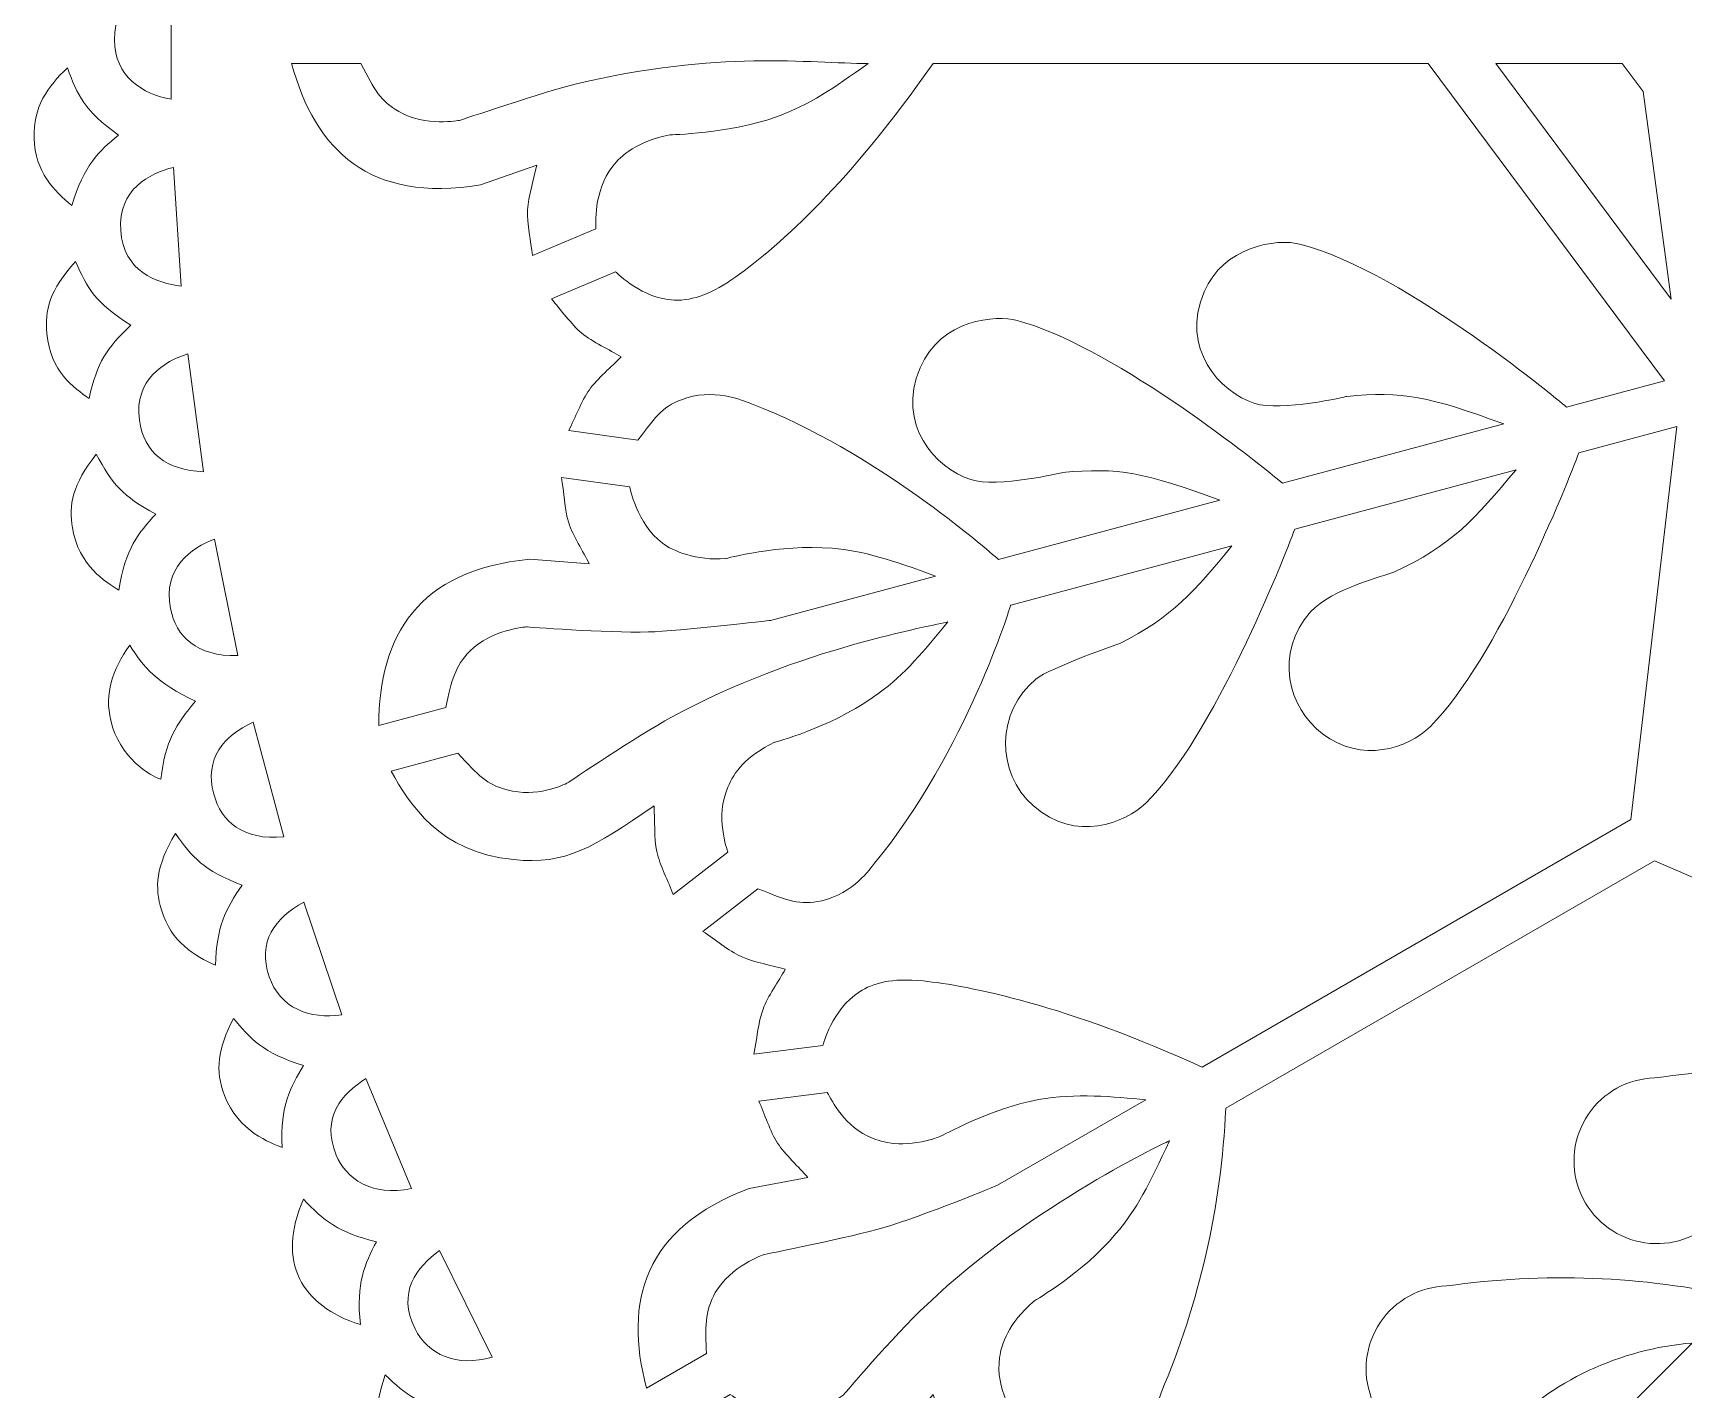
# Model space of a CAD drawing. Header units: centimetres. Extents: x -30.4 to 30.4, y -9.9 to 9.9.
# Drawn here: x -30.107 to -25.231, y -3.231 to 0.778 of the extents above; entities that cross this region are included whole.
import ezdxf

# ---------------------------------------------------------------- set-up
doc = ezdxf.new("R2010")
doc.units = ezdxf.units.CM
doc.header["$MEASUREMENT"] = 0
doc.layers.add('Layer 1', color=7, linetype='Continuous')

msp = doc.modelspace()

# ---------------------------------------------------------------- linework, layer by layer
at = {"layer": 'Layer 1', "color": 2, "lineweight": 9}
for points, knots in [([(-29.69825, 0.58234), (-29.69825, 0.58234), (-29.69825, 0.93361), (-29.69825, 0.93361), (-29.69825, 0.93361), (-29.76998, 0.92097), (-29.8659, 0.87938), (-29.8659, 0.75798), (-29.8659, 0.75798), (-29.8659, 0.64871), (-29.78194, 0.59709), (-29.69825, 0.58234)], [0, 0, 0, 0, 0.25, 0.25, 0.25, 0.25, 0.5, 0.5, 0.5, 0.5, 1, 1, 1, 1]), ([(-28.7843, 0.32941), (-28.7843, 0.32941), (-28.61818, 0.38797), (-28.61818, 0.38797), (-28.61818, 0.38797), (-28.62632, 0.34813), (-28.64333, 0.29579), (-28.6453, 0.25517), (-28.6453, 0.25517), (-28.64727, 0.21456), (-28.63541, 0.16081), (-28.63117, 0.12037), (-28.63117, 0.12037), (-28.63117, 0.12037), (-28.44343, 0.19942), (-28.44343, 0.19942), (-28.44343, 0.19942), (-28.44284, 0.209), (-28.45284, 0.30928), (-28.39359, 0.38477), (-28.39359, 0.38477), (-28.36989, 0.41497), (-28.31967, 0.45927), (-28.22541, 0.47725), (-28.22541, 0.47725), (-28.22541, 0.47725), (-28.04713, 0.48113), (-27.913, 0.52932), (-27.913, 0.52932), (-27.80869, 0.5668), (-27.74243, 0.61496), (-27.6389, 0.68798), (-27.6389, 0.68798), (-27.81175, 0.68798), (-28.0808, 0.72829), (-28.50104, 0.62765), (-28.50104, 0.62765), (-28.58893, 0.6066), (-28.84613, 0.51998), (-28.84613, 0.51998), (-28.84613, 0.51998), (-28.84613, 0.51998), (-28.94697, 0.50072), (-29.02546, 0.54597), (-29.02546, 0.54597), (-29.08041, 0.57765), (-29.09604, 0.60775), (-29.13782, 0.68814), (-29.13782, 0.68814), (-29.13782, 0.68814), (-29.34248, 0.68807), (-29.34248, 0.68807), (-29.34248, 0.68807), (-29.27327, 0.43187), (-29.11155, 0.27502), (-28.7843, 0.32941)], [0, 0, 0, 0, 0.0666667, 0.0666667, 0.0666667, 0.0666667, 0.1333333, 0.1333333, 0.1333333, 0.1333333, 0.2, 0.2, 0.2, 0.2, 0.2666667, 0.2666667, 0.2666667, 0.2666667, 0.3333333, 0.3333333, 0.3333333, 0.3333333, 0.4, 0.4, 0.4, 0.4, 0.4666667, 0.4666667, 0.4666667, 0.4666667, 0.5333333, 0.5333333, 0.5333333, 0.5333333, 0.6, 0.6, 0.6, 0.6, 0.6666667, 0.6666667, 0.6666667, 0.6666667, 0.7333333, 0.7333333, 0.7333333, 0.7333333, 0.8, 0.8, 0.8, 0.8, 0.8666667, 0.8666667, 0.8666667, 0.8666667, 1, 1, 1, 1]), ([(-27.25407, -0.77699), (-27.28713, -0.74935), (-27.62066, -0.45485), (-27.98352, -0.31785), (-27.98352, -0.31785), (-27.99249, -0.31446), (-28.08302, -0.27084), (-28.17432, -0.29993), (-28.17432, -0.29993), (-28.24736, -0.3232), (-28.2609, -0.34917), (-28.3196, -0.42491), (-28.3196, -0.42491), (-28.3196, -0.42491), (-28.5234, -0.39674), (-28.5234, -0.39674), (-28.5234, -0.39674), (-28.5052, -0.36043), (-28.48625, -0.30882), (-28.46274, -0.27571), (-28.46274, -0.27571), (-28.43923, -0.24259), (-28.39676, -0.20768), (-28.36848, -0.17853), (-28.36848, -0.17853), (-28.40335, -0.15767), (-28.45343, -0.13494), (-28.48473, -0.10902), (-28.48473, -0.10902), (-28.51602, -0.0831), (-28.54769, -0.03813), (-28.57467, -0.00774), (-28.57467, -0.00774), (-28.57467, -0.00774), (-28.38503, 0.07211), (-28.38503, 0.07211), (-28.38503, 0.07211), (-28.3774, 0.06631), (-28.30807, -0.00655), (-28.21236, -0.01101), (-28.21236, -0.01101), (-28.15493, -0.01369), (-28.09496, 0.01097), (-28.0327, 0.05568), (-28.0327, 0.05568), (-27.89268, 0.15624), (-27.69481, 0.33543), (-27.44693, 0.68798), (-27.44693, 0.68798), (-27.44693, 0.68798), (-25.9842, 0.68798), (-25.9842, 0.68798), (-25.9842, 0.68798), (-25.9842, 0.68798), (-25.28595, -0.24964), (-25.28595, -0.24964), (-25.28595, -0.24964), (-25.28595, -0.24964), (-25.57533, -0.32717), (-25.57533, -0.32717), (-25.57533, -0.32717), (-25.57533, -0.32717), (-26.04792, 0.0715), (-26.3591, 0.15342), (-26.3591, 0.15342), (-26.43635, 0.17376), (-26.58955, 0.14542), (-26.64623, 0.01329), (-26.64623, 0.01329), (-26.71758, -0.15306), (-26.60001, -0.28295), (-26.49668, -0.3164), (-26.49668, -0.3164), (-26.4189, -0.34158), (-26.22495, -0.29556), (-26.22495, -0.29556), (-26.22495, -0.29556), (-26.06077, -0.2797), (-25.9819, -0.29552), (-25.76076, -0.37686), (-25.76076, -0.37686), (-25.76076, -0.37686), (-26.4147, -0.55208), (-26.4147, -0.55208), (-26.4147, -0.55208), (-26.52051, -0.46364), (-26.93174, -0.14171), (-27.19847, -0.07148), (-27.19847, -0.07148), (-27.26026, -0.05521), (-27.42262, -0.06481), (-27.48559, -0.21162), (-27.48559, -0.21162), (-27.55695, -0.37797), (-27.43937, -0.50786), (-27.33605, -0.54131), (-27.33605, -0.54131), (-27.25827, -0.56649), (-27.06432, -0.52047), (-27.06432, -0.52047), (-27.06432, -0.52047), (-26.90014, -0.50461), (-26.82127, -0.52043), (-26.60013, -0.60177), (-26.60013, -0.60177), (-26.60013, -0.60177), (-27.25407, -0.77699), (-27.25407, -0.77699)], [0, 0, 0, 0, 0.0357143, 0.0357143, 0.0357143, 0.0357143, 0.0714286, 0.0714286, 0.0714286, 0.0714286, 0.1071429, 0.1071429, 0.1071429, 0.1071429, 0.1428571, 0.1428571, 0.1428571, 0.1428571, 0.1785714, 0.1785714, 0.1785714, 0.1785714, 0.2142857, 0.2142857, 0.2142857, 0.2142857, 0.25, 0.25, 0.25, 0.25, 0.2857143, 0.2857143, 0.2857143, 0.2857143, 0.3214286, 0.3214286, 0.3214286, 0.3214286, 0.3571429, 0.3571429, 0.3571429, 0.3571429, 0.3928571, 0.3928571, 0.3928571, 0.3928571, 0.4285714, 0.4285714, 0.4285714, 0.4285714, 0.4642857, 0.4642857, 0.4642857, 0.4642857, 0.5, 0.5, 0.5, 0.5, 0.5357143, 0.5357143, 0.5357143, 0.5357143, 0.5714286, 0.5714286, 0.5714286, 0.5714286, 0.6071429, 0.6071429, 0.6071429, 0.6071429, 0.6428571, 0.6428571, 0.6428571, 0.6428571, 0.6785714, 0.6785714, 0.6785714, 0.6785714, 0.7142857, 0.7142857, 0.7142857, 0.7142857, 0.75, 0.75, 0.75, 0.75, 0.7857143, 0.7857143, 0.7857143, 0.7857143, 0.8214286, 0.8214286, 0.8214286, 0.8214286, 0.8571429, 0.8571429, 0.8571429, 0.8571429, 0.8928571, 0.8928571, 0.8928571, 0.8928571, 0.9285714, 0.9285714, 0.9285714, 0.9285714, 1, 1, 1, 1]), ([(-25.34904, 0.60523), (-25.34904, 0.60523), (-25.26618, -0.0083), (-25.26618, -0.0083), (-25.26618, -0.0083), (-25.26618, -0.0083), (-25.78471, 0.68798), (-25.78471, 0.68798), (-25.78471, 0.68798), (-25.78471, 0.68798), (-25.41066, 0.68798), (-25.41066, 0.68798), (-25.41066, 0.68798), (-25.41066, 0.68798), (-25.34904, 0.60523), (-25.34904, 0.60523)], [0, 0, 0, 0, 0.2, 0.2, 0.2, 0.2, 0.4, 0.4, 0.4, 0.4, 0.6, 0.6, 0.6, 0.6, 1, 1, 1, 1]), ([(-29.9919, 0.26824), (-30.04428, 0.31277), (-30.10029, 0.36523), (-30.10367, 0.4683), (-30.10367, 0.4683), (-30.10667, 0.55992), (-30.0628, 0.61941), (-30.00522, 0.67524), (-30.00522, 0.67524), (-29.97481, 0.59332), (-29.95527, 0.54966), (-29.85414, 0.47647), (-29.85414, 0.47647), (-29.91182, 0.42868), (-29.9562, 0.38786), (-29.9919, 0.26824)], [0, 0, 0, 0, 0.2, 0.2, 0.2, 0.2, 0.4, 0.4, 0.4, 0.4, 0.6, 0.6, 0.6, 0.6, 1, 1, 1, 1]), ([(-29.66868, 0.0305), (-29.66868, 0.0305), (-29.69166, 0.38102), (-29.69166, 0.38102), (-29.69166, 0.38102), (-29.76241, 0.36372), (-29.8554, 0.31594), (-29.84746, 0.1948), (-29.84746, 0.1948), (-29.83952, 0.07366), (-29.74109, 0.03843), (-29.66868, 0.0305)], [0, 0, 0, 0, 0.25, 0.25, 0.25, 0.25, 0.5, 0.5, 0.5, 0.5, 1, 1, 1, 1]), ([(-29.94116, -0.30213), (-29.98715, -0.26796), (-30.05455, -0.22384), (-30.06578, -0.10981), (-30.06578, -0.10981), (-30.07252, -0.04139), (-30.05794, 0.01816), (-29.98108, 0.10313), (-29.98108, 0.10313), (-29.94537, 0.02337), (-29.92302, -0.01892), (-29.81732, -0.08533), (-29.81732, -0.08533), (-29.88989, -0.15394), (-29.91614, -0.19259), (-29.94116, -0.30213)], [0, 0, 0, 0, 0.2, 0.2, 0.2, 0.2, 0.4, 0.4, 0.4, 0.4, 0.6, 0.6, 0.6, 0.6, 1, 1, 1, 1]), ([(-29.60309, -0.51822), (-29.60309, -0.51822), (-29.64894, -0.16995), (-29.64894, -0.16995), (-29.64894, -0.16995), (-29.71841, -0.19185), (-29.80808, -0.2456), (-29.79223, -0.36597), (-29.79223, -0.36597), (-29.77955, -0.46226), (-29.71225, -0.51346), (-29.60309, -0.51822)], [0, 0, 0, 0, 0.25, 0.25, 0.25, 0.25, 0.5, 0.5, 0.5, 0.5, 1, 1, 1, 1]), ([(-26.65238, -2.27734), (-26.65238, -2.27734), (-25.38561, -1.54597), (-25.38561, -1.54597), (-25.38561, -1.54597), (-25.38561, -1.54597), (-25.24971, -0.38486), (-25.24971, -0.38486), (-25.24971, -0.38486), (-25.24971, -0.38486), (-25.53909, -0.4624), (-25.53909, -0.4624), (-25.53909, -0.4624), (-25.5707, -0.54873), (-25.78168, -1.07632), (-25.97756, -1.27049), (-25.97756, -1.27049), (-26.04563, -1.33797), (-26.18114, -1.37878), (-26.29629, -1.29269), (-26.29629, -1.29269), (-26.39777, -1.21682), (-26.44075, -1.05336), (-26.33162, -0.93241), (-26.33162, -0.93241), (-26.26772, -0.86159), (-26.11068, -0.82589), (-26.08587, -0.81459), (-26.08587, -0.81459), (-25.91432, -0.73647), (-25.8452, -0.6569), (-25.72452, -0.51209), (-25.72452, -0.51209), (-25.72452, -0.51209), (-26.37846, -0.68731), (-26.37846, -0.68731), (-26.37846, -0.68731), (-26.41017, -0.7739), (-26.62029, -1.30486), (-26.81894, -1.49736), (-26.81894, -1.49736), (-26.8785, -1.55508), (-27.02592, -1.61495), (-27.15057, -1.50553), (-27.15057, -1.50553), (-27.26321, -1.40663), (-27.25967, -1.22506), (-27.14306, -1.13088), (-27.14306, -1.13088), (-27.10121, -1.09707), (-26.89562, -1.02533), (-26.89562, -1.02533), (-26.89562, -1.02533), (-26.73844, -0.94658), (-26.6756, -0.87276), (-26.56389, -0.737), (-26.56389, -0.737), (-26.56389, -0.737), (-27.21783, -0.91222), (-27.21783, -0.91222), (-27.21783, -0.91222), (-27.21783, -0.91222), (-27.34694, -1.34114), (-27.61999, -1.67457), (-27.61999, -1.67457), (-27.63213, -1.6894), (-27.68266, -1.76502), (-27.77626, -1.78548), (-27.77626, -1.78548), (-27.84179, -1.79981), (-27.87586, -1.78613), (-27.96456, -1.74989), (-27.96456, -1.74989), (-27.96456, -1.74989), (-28.12708, -1.8761), (-28.12708, -1.8761), (-28.12708, -1.8761), (-28.09315, -1.89846), (-28.05092, -1.93371), (-28.01399, -1.95065), (-28.01399, -1.95065), (-27.97705, -1.96758), (-27.92279, -1.97659), (-27.88371, -1.9877), (-27.88371, -1.9877), (-27.90348, -2.02318), (-27.93547, -2.06789), (-27.94961, -2.10597), (-27.94961, -2.10597), (-27.96375, -2.14404), (-27.9687, -2.19879), (-27.97688, -2.23858), (-27.97688, -2.23858), (-27.97688, -2.23858), (-27.77273, -2.21304), (-27.77273, -2.21304), (-27.77273, -2.21304), (-27.77273, -2.21304), (-27.74541, -2.10644), (-27.66475, -2.05472), (-27.66475, -2.05472), (-27.62442, -2.02886), (-27.57116, -2.01315), (-27.47581, -2.02264), (-27.47581, -2.02264), (-27.34716, -2.03545), (-27.04331, -2.09597), (-26.65238, -2.27734)], [0, 0, 0, 0, 0.0357143, 0.0357143, 0.0357143, 0.0357143, 0.0714286, 0.0714286, 0.0714286, 0.0714286, 0.1071429, 0.1071429, 0.1071429, 0.1071429, 0.1428571, 0.1428571, 0.1428571, 0.1428571, 0.1785714, 0.1785714, 0.1785714, 0.1785714, 0.2142857, 0.2142857, 0.2142857, 0.2142857, 0.25, 0.25, 0.25, 0.25, 0.2857143, 0.2857143, 0.2857143, 0.2857143, 0.3214286, 0.3214286, 0.3214286, 0.3214286, 0.3571429, 0.3571429, 0.3571429, 0.3571429, 0.3928571, 0.3928571, 0.3928571, 0.3928571, 0.4285714, 0.4285714, 0.4285714, 0.4285714, 0.4642857, 0.4642857, 0.4642857, 0.4642857, 0.5, 0.5, 0.5, 0.5, 0.5357143, 0.5357143, 0.5357143, 0.5357143, 0.5714286, 0.5714286, 0.5714286, 0.5714286, 0.6071429, 0.6071429, 0.6071429, 0.6071429, 0.6428571, 0.6428571, 0.6428571, 0.6428571, 0.6785714, 0.6785714, 0.6785714, 0.6785714, 0.7142857, 0.7142857, 0.7142857, 0.7142857, 0.75, 0.75, 0.75, 0.75, 0.7857143, 0.7857143, 0.7857143, 0.7857143, 0.8214286, 0.8214286, 0.8214286, 0.8214286, 0.8571429, 0.8571429, 0.8571429, 0.8571429, 0.8928571, 0.8928571, 0.8928571, 0.8928571, 0.9285714, 0.9285714, 0.9285714, 0.9285714, 1, 1, 1, 1]), ([(-29.85323, -0.86796), (-29.89173, -0.84309), (-29.9715, -0.79725), (-29.99016, -0.6842), (-29.99016, -0.6842), (-30.00136, -0.61637), (-29.99072, -0.55599), (-29.91956, -0.46618), (-29.91956, -0.46618), (-29.87288, -0.55447), (-29.84267, -0.59011), (-29.74383, -0.64353), (-29.74383, -0.64353), (-29.79478, -0.69844), (-29.83345, -0.7447), (-29.85323, -0.86796)], [0, 0, 0, 0, 0.2, 0.2, 0.2, 0.2, 0.4, 0.4, 0.4, 0.4, 0.6, 0.6, 0.6, 0.6, 1, 1, 1, 1]), ([(-28.63883, -0.77651), (-28.63883, -0.77651), (-28.4632, -0.79014), (-28.4632, -0.79014), (-28.4632, -0.79014), (-28.48135, -0.75377), (-28.51128, -0.70762), (-28.52368, -0.66891), (-28.52368, -0.66891), (-28.53607, -0.63021), (-28.53851, -0.57525), (-28.54486, -0.5351), (-28.54486, -0.5351), (-28.54486, -0.5351), (-28.34305, -0.563), (-28.34305, -0.563), (-28.34305, -0.563), (-28.34305, -0.563), (-28.32371, -0.67155), (-28.24694, -0.72913), (-28.24694, -0.72913), (-28.21623, -0.75217), (-28.14669, -0.78125), (-28.06055, -0.77493), (-28.06055, -0.77493), (-28.06055, -0.77493), (-27.90313, -0.73121), (-27.74532, -0.74436), (-27.74532, -0.74436), (-27.65064, -0.75226), (-27.57325, -0.77748), (-27.4395, -0.82668), (-27.4395, -0.82668), (-27.4395, -0.82668), (-27.92798, -0.95751), (-27.92798, -0.95751), (-27.92798, -0.95751), (-27.92798, -0.95751), (-28.19755, -0.98899), (-28.2879, -0.99138), (-28.2879, -0.99138), (-28.41438, -0.99472), (-28.64909, -0.97658), (-28.64909, -0.97658), (-28.64909, -0.97658), (-28.64909, -0.97658), (-28.75154, -0.98407), (-28.81566, -1.04814), (-28.81566, -1.04814), (-28.86055, -1.09298), (-28.86972, -1.13511), (-28.88729, -1.21477), (-28.88729, -1.21477), (-28.88729, -1.21477), (-29.085, -1.26768), (-29.085, -1.26768), (-29.085, -1.26768), (-29.08446, -1.0023), (-28.969, -0.80867), (-28.63883, -0.77651)], [0, 0, 0, 0, 0.0625, 0.0625, 0.0625, 0.0625, 0.125, 0.125, 0.125, 0.125, 0.1875, 0.1875, 0.1875, 0.1875, 0.25, 0.25, 0.25, 0.25, 0.3125, 0.3125, 0.3125, 0.3125, 0.375, 0.375, 0.375, 0.375, 0.4375, 0.4375, 0.4375, 0.4375, 0.5, 0.5, 0.5, 0.5, 0.5625, 0.5625, 0.5625, 0.5625, 0.625, 0.625, 0.625, 0.625, 0.6875, 0.6875, 0.6875, 0.6875, 0.75, 0.75, 0.75, 0.75, 0.8125, 0.8125, 0.8125, 0.8125, 0.875, 0.875, 0.875, 0.875, 1, 1, 1, 1]), ([(-29.50174, -1.06148), (-29.50174, -1.06148), (-29.57027, -0.71695), (-29.57027, -0.71695), (-29.57027, -0.71695), (-29.63816, -0.74335), (-29.72412, -0.80285), (-29.70044, -0.92192), (-29.70044, -0.92192), (-29.68386, -1.00527), (-29.62311, -1.06413), (-29.50174, -1.06148)], [0, 0, 0, 0, 0.25, 0.25, 0.25, 0.25, 0.5, 0.5, 0.5, 0.5, 1, 1, 1, 1]), ([(-28.85114, -1.34968), (-28.85114, -1.34968), (-29.04881, -1.40271), (-29.04881, -1.40271), (-29.04881, -1.40271), (-28.99272, -1.49941), (-28.90851, -1.64215), (-28.68602, -1.6641), (-28.68602, -1.6641), (-28.53139, -1.67936), (-28.45463, -1.63059), (-28.27152, -1.50513), (-28.27152, -1.50513), (-28.26907, -1.54572), (-28.27195, -1.60069), (-28.26334, -1.64043), (-28.26334, -1.64043), (-28.25474, -1.68016), (-28.22937, -1.72901), (-28.21481, -1.76698), (-28.21481, -1.76698), (-28.21481, -1.76698), (-28.05392, -1.64203), (-28.05392, -1.64203), (-28.05392, -1.64203), (-28.05583, -1.63262), (-28.09144, -1.53835), (-28.05375, -1.45009), (-28.05375, -1.45009), (-28.03491, -1.40596), (-28.00163, -1.35901), (-27.91523, -1.31724), (-27.91523, -1.31724), (-27.91523, -1.31724), (-27.75705, -1.27639), (-27.62695, -1.1861), (-27.62695, -1.1861), (-27.53589, -1.1229), (-27.49449, -1.07139), (-27.40326, -0.96191), (-27.40326, -0.96191), (-27.445, -0.97309), (-27.84053, -1.03733), (-28.22041, -1.24331), (-28.22041, -1.24331), (-28.31574, -1.295), (-28.52586, -1.43662), (-28.52586, -1.43662), (-28.52586, -1.43662), (-28.54215, -1.44454), (-28.61823, -1.4813), (-28.70573, -1.45795), (-28.70573, -1.45795), (-28.76698, -1.4416), (-28.78996, -1.41645), (-28.85114, -1.34968)], [0, 0, 0, 0, 0.0666667, 0.0666667, 0.0666667, 0.0666667, 0.1333333, 0.1333333, 0.1333333, 0.1333333, 0.2, 0.2, 0.2, 0.2, 0.2666667, 0.2666667, 0.2666667, 0.2666667, 0.3333333, 0.3333333, 0.3333333, 0.3333333, 0.4, 0.4, 0.4, 0.4, 0.4666667, 0.4666667, 0.4666667, 0.4666667, 0.5333333, 0.5333333, 0.5333333, 0.5333333, 0.6, 0.6, 0.6, 0.6, 0.6666667, 0.6666667, 0.6666667, 0.6666667, 0.7333333, 0.7333333, 0.7333333, 0.7333333, 0.8, 0.8, 0.8, 0.8, 0.8666667, 0.8666667, 0.8666667, 0.8666667, 1, 1, 1, 1]), ([(-29.72847, -1.42681), (-29.75851, -1.41723), (-29.85111, -1.36399), (-29.87713, -1.2524), (-29.87713, -1.2524), (-29.89535, -1.17429), (-29.87304, -1.10566), (-29.82094, -1.03024), (-29.82094, -1.03024), (-29.78167, -1.09403), (-29.74031, -1.14367), (-29.62684, -1.19572), (-29.62684, -1.19572), (-29.68196, -1.26352), (-29.71796, -1.31495), (-29.72847, -1.42681)], [0, 0, 0, 0, 0.2, 0.2, 0.2, 0.2, 0.4, 0.4, 0.4, 0.4, 0.6, 0.6, 0.6, 0.6, 1, 1, 1, 1]), ([(-29.36508, -1.59693), (-29.36508, -1.59693), (-29.456, -1.25762), (-29.456, -1.25762), (-29.456, -1.25762), (-29.54403, -1.29866), (-29.60076, -1.36513), (-29.57248, -1.47067), (-29.57248, -1.47067), (-29.55049, -1.55275), (-29.48602, -1.60751), (-29.36508, -1.59693)], [0, 0, 0, 0, 0.25, 0.25, 0.25, 0.25, 0.5, 0.5, 0.5, 0.5, 1, 1, 1, 1]), ([(-29.56744, -1.97632), (-29.62956, -1.94687), (-29.69725, -1.9107), (-29.72719, -1.81201), (-29.72719, -1.81201), (-29.74714, -1.74622), (-29.74447, -1.68497), (-29.68564, -1.58664), (-29.68564, -1.58664), (-29.63506, -1.6579), (-29.60489, -1.69502), (-29.48826, -1.73954), (-29.48826, -1.73954), (-29.53883, -1.8108), (-29.56426, -1.86402), (-29.56744, -1.97632)], [0, 0, 0, 0, 0.2, 0.2, 0.2, 0.2, 0.4, 0.4, 0.4, 0.4, 0.6, 0.6, 0.6, 0.6, 1, 1, 1, 1]), ([(-25.68286, -3.57086), (-25.96567, -3.50838), (-26.25741, -3.49723), (-26.54416, -3.53796), (-26.54416, -3.53796), (-26.61067, -3.53982), (-26.67356, -3.56866), (-26.71836, -3.61784), (-26.71836, -3.61784), (-26.76316, -3.66703), (-26.78602, -3.73233), (-26.78168, -3.79872), (-26.78168, -3.79872), (-26.78168, -3.79872), (-26.97227, -3.87622), (-26.97227, -3.87622), (-26.97227, -3.87622), (-26.99146, -3.78694), (-26.98271, -3.69392), (-26.9472, -3.60978), (-26.9472, -3.60978), (-27.0377, -3.62231), (-27.12986, -3.60666), (-27.21116, -3.56498), (-27.21116, -3.56498), (-27.21116, -3.56498), (-27.08685, -3.401), (-27.08685, -3.401), (-27.08685, -3.401), (-27.02385, -3.42238), (-26.95486, -3.41719), (-26.89575, -3.38665), (-26.89575, -3.38665), (-26.83665, -3.3561), (-26.79252, -3.30282), (-26.77352, -3.23906), (-26.77352, -3.23906), (-26.65996, -2.97262), (-26.59521, -2.68794), (-26.58237, -2.3986), (-26.58237, -2.3986), (-26.58237, -2.3986), (-25.31561, -1.66723), (-25.31561, -1.66723), (-25.31561, -1.66723), (-25.31561, -1.66723), (-24.2421, -2.1301), (-24.2421, -2.1301), (-24.2421, -2.1301), (-24.2421, -2.1301), (-24.45393, -2.34193), (-24.45393, -2.34193), (-24.45393, -2.34193), (-24.73674, -2.27945), (-25.02848, -2.26831), (-25.31524, -2.30904), (-25.31524, -2.30904), (-25.39422, -2.31124), (-25.46729, -2.35142), (-25.51145, -2.41694), (-25.51145, -2.41694), (-25.55562, -2.48246), (-25.56546, -2.56526), (-25.53787, -2.63931), (-25.53787, -2.63931), (-25.51028, -2.71335), (-25.44867, -2.76953), (-25.3724, -2.79018), (-25.3724, -2.79018), (-25.29613, -2.81083), (-25.21458, -2.79341), (-25.15341, -2.74339), (-25.15341, -2.74339), (-25.0039, -2.58944), (-24.80358, -2.49502), (-24.58968, -2.47768), (-24.58968, -2.47768), (-24.58968, -2.47768), (-25.0684, -2.9564), (-25.0684, -2.9564), (-25.0684, -2.9564), (-25.35121, -2.89392), (-25.64295, -2.88277), (-25.9297, -2.9235), (-25.9297, -2.9235), (-26.00868, -2.92571), (-26.08175, -2.96589), (-26.12592, -3.0314), (-26.12592, -3.0314), (-26.17008, -3.09692), (-26.17992, -3.17973), (-26.15233, -3.25377), (-26.15233, -3.25377), (-26.12475, -3.32781), (-26.06313, -3.384), (-25.98686, -3.40464), (-25.98686, -3.40464), (-25.91059, -3.42529), (-25.82904, -3.40787), (-25.76787, -3.35785), (-25.76787, -3.35785), (-25.61836, -3.20391), (-25.41804, -3.10949), (-25.20414, -3.09214), (-25.20414, -3.09214), (-25.20414, -3.09214), (-25.68286, -3.57086), (-25.68286, -3.57086)], [0, 0, 0, 0, 0.0357143, 0.0357143, 0.0357143, 0.0357143, 0.0714286, 0.0714286, 0.0714286, 0.0714286, 0.1071429, 0.1071429, 0.1071429, 0.1071429, 0.1428571, 0.1428571, 0.1428571, 0.1428571, 0.1785714, 0.1785714, 0.1785714, 0.1785714, 0.2142857, 0.2142857, 0.2142857, 0.2142857, 0.25, 0.25, 0.25, 0.25, 0.2857143, 0.2857143, 0.2857143, 0.2857143, 0.3214286, 0.3214286, 0.3214286, 0.3214286, 0.3571429, 0.3571429, 0.3571429, 0.3571429, 0.3928571, 0.3928571, 0.3928571, 0.3928571, 0.4285714, 0.4285714, 0.4285714, 0.4285714, 0.4642857, 0.4642857, 0.4642857, 0.4642857, 0.5, 0.5, 0.5, 0.5, 0.5357143, 0.5357143, 0.5357143, 0.5357143, 0.5714286, 0.5714286, 0.5714286, 0.5714286, 0.6071429, 0.6071429, 0.6071429, 0.6071429, 0.6428571, 0.6428571, 0.6428571, 0.6428571, 0.6785714, 0.6785714, 0.6785714, 0.6785714, 0.7142857, 0.7142857, 0.7142857, 0.7142857, 0.75, 0.75, 0.75, 0.75, 0.7857143, 0.7857143, 0.7857143, 0.7857143, 0.8214286, 0.8214286, 0.8214286, 0.8214286, 0.8571429, 0.8571429, 0.8571429, 0.8571429, 0.8928571, 0.8928571, 0.8928571, 0.8928571, 0.9285714, 0.9285714, 0.9285714, 0.9285714, 1, 1, 1, 1]), ([(-29.1937, -2.12231), (-29.1937, -2.12231), (-29.30661, -1.78968), (-29.30661, -1.78968), (-29.30661, -1.78968), (-29.39177, -1.83639), (-29.44403, -1.90642), (-29.40891, -2.00988), (-29.40891, -2.00988), (-29.37769, -2.10185), (-29.28969, -2.13709), (-29.1937, -2.12231)], [0, 0, 0, 0, 0.25, 0.25, 0.25, 0.25, 0.5, 0.5, 0.5, 0.5, 1, 1, 1, 1]), ([(-29.3708, -2.51413), (-29.40276, -2.50147), (-29.5006, -2.46786), (-29.54096, -2.36062), (-29.54096, -2.36062), (-29.56921, -2.28555), (-29.56128, -2.22478), (-29.51425, -2.13301), (-29.51425, -2.13301), (-29.46699, -2.19112), (-29.42658, -2.23588), (-29.30729, -2.27267), (-29.30729, -2.27267), (-29.34655, -2.33646), (-29.37545, -2.38938), (-29.3708, -2.51413)], [0, 0, 0, 0, 0.2, 0.2, 0.2, 0.2, 0.4, 0.4, 0.4, 0.4, 0.6, 0.6, 0.6, 0.6, 1, 1, 1, 1]), ([(-24.4116, -4.56937), (-24.4116, -4.56937), (-23.68023, -3.30261), (-23.68023, -3.30261), (-23.68023, -3.30261), (-23.68023, -3.30261), (-24.1431, -2.2291), (-24.1431, -2.2291), (-24.1431, -2.2291), (-24.1431, -2.2291), (-24.35494, -2.44094), (-24.35494, -2.44094), (-24.35494, -2.44094), (-24.29246, -2.72374), (-24.28131, -3.01548), (-24.32204, -3.30224), (-24.32204, -3.30224), (-24.32425, -3.38122), (-24.36443, -3.45429), (-24.42995, -3.49845), (-24.42995, -3.49845), (-24.49547, -3.54262), (-24.57827, -3.55246), (-24.65231, -3.52487), (-24.65231, -3.52487), (-24.72635, -3.49728), (-24.78254, -3.43567), (-24.80319, -3.3594), (-24.80319, -3.3594), (-24.82383, -3.28313), (-24.80641, -3.20158), (-24.7564, -3.14041), (-24.7564, -3.14041), (-24.60245, -2.9909), (-24.50803, -2.79058), (-24.49068, -2.57668), (-24.49068, -2.57668), (-24.49068, -2.57668), (-24.9694, -3.0554), (-24.9694, -3.0554), (-24.9694, -3.0554), (-24.90692, -3.33821), (-24.89578, -3.62995), (-24.93651, -3.9167), (-24.93651, -3.9167), (-24.93882, -3.99958), (-24.98291, -4.07565), (-25.05367, -4.11886), (-25.05367, -4.11886), (-25.12442, -4.16207), (-25.21224, -4.16654), (-25.28702, -4.13074), (-25.28702, -4.13074), (-25.3618, -4.09494), (-25.41339, -4.02373), (-25.4241, -3.94152), (-25.4241, -3.94152), (-25.43482, -3.85931), (-25.40321, -3.77726), (-25.34011, -3.72349), (-25.34011, -3.72349), (-25.20406, -3.57757), (-25.12127, -3.38999), (-25.10515, -3.19114), (-25.10515, -3.19114), (-25.10515, -3.19114), (-25.58387, -3.66986), (-25.58387, -3.66986), (-25.58387, -3.66986), (-25.52138, -3.95267), (-25.51024, -4.24441), (-25.55097, -4.53116), (-25.55097, -4.53116), (-25.55282, -4.59767), (-25.58166, -4.66056), (-25.63085, -4.70536), (-25.63085, -4.70536), (-25.68003, -4.75016), (-25.74533, -4.77302), (-25.81172, -4.76868), (-25.81172, -4.76868), (-25.81172, -4.76868), (-25.88935, -4.95925), (-25.88935, -4.95925), (-25.88935, -4.95925), (-25.80004, -4.97847), (-25.70697, -4.96973), (-25.62279, -4.93421), (-25.62279, -4.93421), (-25.63531, -5.02466), (-25.61968, -5.11678), (-25.57804, -5.19806), (-25.57804, -5.19806), (-25.57804, -5.19806), (-25.41401, -5.07386), (-25.41401, -5.07386), (-25.41401, -5.07386), (-25.43538, -5.01086), (-25.4302, -4.94187), (-25.39966, -4.88276), (-25.39966, -4.88276), (-25.36911, -4.82366), (-25.31583, -4.77952), (-25.25207, -4.76052), (-25.25207, -4.76052), (-24.98563, -4.64696), (-24.70094, -4.58221), (-24.4116, -4.56937)], [0, 0, 0, 0, 0.0357143, 0.0357143, 0.0357143, 0.0357143, 0.0714286, 0.0714286, 0.0714286, 0.0714286, 0.1071429, 0.1071429, 0.1071429, 0.1071429, 0.1428571, 0.1428571, 0.1428571, 0.1428571, 0.1785714, 0.1785714, 0.1785714, 0.1785714, 0.2142857, 0.2142857, 0.2142857, 0.2142857, 0.25, 0.25, 0.25, 0.25, 0.2857143, 0.2857143, 0.2857143, 0.2857143, 0.3214286, 0.3214286, 0.3214286, 0.3214286, 0.3571429, 0.3571429, 0.3571429, 0.3571429, 0.3928571, 0.3928571, 0.3928571, 0.3928571, 0.4285714, 0.4285714, 0.4285714, 0.4285714, 0.4642857, 0.4642857, 0.4642857, 0.4642857, 0.5, 0.5, 0.5, 0.5, 0.5357143, 0.5357143, 0.5357143, 0.5357143, 0.5714286, 0.5714286, 0.5714286, 0.5714286, 0.6071429, 0.6071429, 0.6071429, 0.6071429, 0.6428571, 0.6428571, 0.6428571, 0.6428571, 0.6785714, 0.6785714, 0.6785714, 0.6785714, 0.7142857, 0.7142857, 0.7142857, 0.7142857, 0.75, 0.75, 0.75, 0.75, 0.7857143, 0.7857143, 0.7857143, 0.7857143, 0.8214286, 0.8214286, 0.8214286, 0.8214286, 0.8571429, 0.8571429, 0.8571429, 0.8571429, 0.8928571, 0.8928571, 0.8928571, 0.8928571, 0.9285714, 0.9285714, 0.9285714, 0.9285714, 1, 1, 1, 1]), ([(-28.98832, -2.63536), (-28.98832, -2.63536), (-29.12275, -2.31082), (-29.12275, -2.31082), (-29.12275, -2.31082), (-29.19442, -2.35648), (-29.25689, -2.42509), (-29.21043, -2.53725), (-29.21043, -2.53725), (-29.18255, -2.60455), (-29.10685, -2.66164), (-28.98832, -2.63536)], [0, 0, 0, 0, 0.25, 0.25, 0.25, 0.25, 0.5, 0.5, 0.5, 0.5, 1, 1, 1, 1]), ([(-27.99007, -2.63528), (-27.99007, -2.63528), (-27.8169, -2.60299), (-27.8169, -2.60299), (-27.8169, -2.60299), (-27.84384, -2.57255), (-27.88471, -2.53572), (-27.90669, -2.50154), (-27.90669, -2.50154), (-27.92868, -2.46736), (-27.94526, -2.41491), (-27.96179, -2.37778), (-27.96179, -2.37778), (-27.96179, -2.37778), (-27.75964, -2.35249), (-27.75964, -2.35249), (-27.75964, -2.35249), (-27.74374, -2.3765), (-27.71286, -2.45233), (-27.6238, -2.48809), (-27.6238, -2.48809), (-27.58818, -2.50239), (-27.52254, -2.51564), (-27.43191, -2.48408), (-27.43191, -2.48408), (-27.41696, -2.47887), (-27.27558, -2.3983), (-27.13533, -2.37297), (-27.13533, -2.37297), (-27.02625, -2.35327), (-26.91324, -2.36472), (-26.81862, -2.37332), (-26.81862, -2.37332), (-26.81862, -2.37332), (-27.2566, -2.62613), (-27.2566, -2.62613), (-27.2566, -2.62613), (-27.2566, -2.62613), (-27.47418, -2.71603), (-27.59549, -2.75199), (-27.59549, -2.75199), (-27.68213, -2.77768), (-27.94821, -2.83119), (-27.94821, -2.83119), (-27.94821, -2.83119), (-27.94821, -2.83119), (-28.04517, -2.86492), (-28.09053, -2.94335), (-28.09053, -2.94335), (-28.12229, -2.99824), (-28.11983, -3.05052), (-28.11664, -3.12293), (-28.11664, -3.12293), (-28.11664, -3.12293), (-28.29391, -3.2252), (-28.29391, -3.2252), (-28.29391, -3.2252), (-28.36208, -2.96872), (-28.30067, -2.7518), (-27.99007, -2.63528)], [0, 0, 0, 0, 0.0625, 0.0625, 0.0625, 0.0625, 0.125, 0.125, 0.125, 0.125, 0.1875, 0.1875, 0.1875, 0.1875, 0.25, 0.25, 0.25, 0.25, 0.3125, 0.3125, 0.3125, 0.3125, 0.375, 0.375, 0.375, 0.375, 0.4375, 0.4375, 0.4375, 0.4375, 0.5, 0.5, 0.5, 0.5, 0.5625, 0.5625, 0.5625, 0.5625, 0.625, 0.625, 0.625, 0.625, 0.6875, 0.6875, 0.6875, 0.6875, 0.75, 0.75, 0.75, 0.75, 0.8125, 0.8125, 0.8125, 0.8125, 0.875, 0.875, 0.875, 0.875, 1, 1, 1, 1]), ([(-27.56128, -3.3778), (-27.56128, -3.3778), (-27.4467, -3.24403), (-27.4467, -3.24403), (-27.4467, -3.24403), (-27.43383, -3.2826), (-27.42239, -3.33644), (-27.40379, -3.37259), (-27.40379, -3.37259), (-27.38519, -3.40875), (-27.34804, -3.44937), (-27.32415, -3.48227), (-27.32415, -3.48227), (-27.32415, -3.48227), (-27.20108, -3.31994), (-27.20108, -3.31994), (-27.20108, -3.31994), (-27.20536, -3.31135), (-27.26416, -3.2295), (-27.2506, -3.1345), (-27.2506, -3.1345), (-27.24517, -3.0965), (-27.22383, -3.03303), (-27.15118, -2.97032), (-27.15118, -2.97032), (-27.1392, -2.95997), (-27.00896, -2.88991), (-26.90667, -2.76902), (-26.90667, -2.76902), (-26.8453, -2.69649), (-26.80841, -2.62394), (-26.74862, -2.49457), (-26.74862, -2.49457), (-26.74862, -2.49457), (-27.15147, -2.68061), (-27.46509, -2.97789), (-27.46509, -2.97789), (-27.57004, -3.07736), (-27.71011, -3.24368), (-27.71011, -3.24368), (-27.71011, -3.24368), (-27.71695, -3.24961), (-27.79687, -3.31078), (-27.87841, -3.31083), (-27.87841, -3.31083), (-27.95089, -3.31088), (-28.00861, -3.26825), (-28.0468, -3.24389), (-28.0468, -3.24389), (-28.0468, -3.24389), (-28.22401, -3.34628), (-28.22401, -3.34628), (-28.22401, -3.34628), (-28.03597, -3.53355), (-27.81749, -3.58853), (-27.56128, -3.3778)], [0, 0, 0, 0, 0.0666667, 0.0666667, 0.0666667, 0.0666667, 0.1333333, 0.1333333, 0.1333333, 0.1333333, 0.2, 0.2, 0.2, 0.2, 0.2666667, 0.2666667, 0.2666667, 0.2666667, 0.3333333, 0.3333333, 0.3333333, 0.3333333, 0.4, 0.4, 0.4, 0.4, 0.4666667, 0.4666667, 0.4666667, 0.4666667, 0.5333333, 0.5333333, 0.5333333, 0.5333333, 0.6, 0.6, 0.6, 0.6, 0.6666667, 0.6666667, 0.6666667, 0.6666667, 0.7333333, 0.7333333, 0.7333333, 0.7333333, 0.8, 0.8, 0.8, 0.8, 0.8666667, 0.8666667, 0.8666667, 0.8666667, 1, 1, 1, 1]), ([(-29.09183, -2.79283), (-29.12683, -2.85905), (-29.15222, -2.91374), (-29.13942, -3.03792), (-29.13942, -3.03792), (-29.31384, -2.98172), (-29.38831, -2.85388), (-29.30748, -2.667), (-29.30748, -2.667), (-29.24803, -2.73105), (-29.20113, -2.76681), (-29.09183, -2.79283)], [0, 0, 0, 0, 0.25, 0.25, 0.25, 0.25, 0.5, 0.5, 0.5, 0.5, 1, 1, 1, 1]), ([(-28.74983, -3.13388), (-28.74983, -3.13388), (-28.90519, -2.81883), (-28.90519, -2.81883), (-28.90519, -2.81883), (-28.97373, -2.86907), (-29.03157, -2.94162), (-28.97787, -3.0505), (-28.97787, -3.0505), (-28.94029, -3.12672), (-28.85472, -3.16446), (-28.74983, -3.13388)], [0, 0, 0, 0, 0.25, 0.25, 0.25, 0.25, 0.5, 0.5, 0.5, 0.5, 1, 1, 1, 1]), ([(-28.84282, -3.29778), (-28.87851, -3.37754), (-28.89308, -3.43469), (-28.87427, -3.54546), (-28.87427, -3.54546), (-29.07174, -3.49582), (-29.12782, -3.35891), (-29.06623, -3.18632), (-29.06623, -3.18632), (-29.00272, -3.24635), (-28.96589, -3.27687), (-28.84282, -3.29778)], [0, 0, 0, 0, 0.25, 0.25, 0.25, 0.25, 0.5, 0.5, 0.5, 0.5, 1, 1, 1, 1])]:
    msp.add_open_spline(points, degree=3, knots=knots, dxfattribs=at)

doc.saveas('drawing.dxf')
